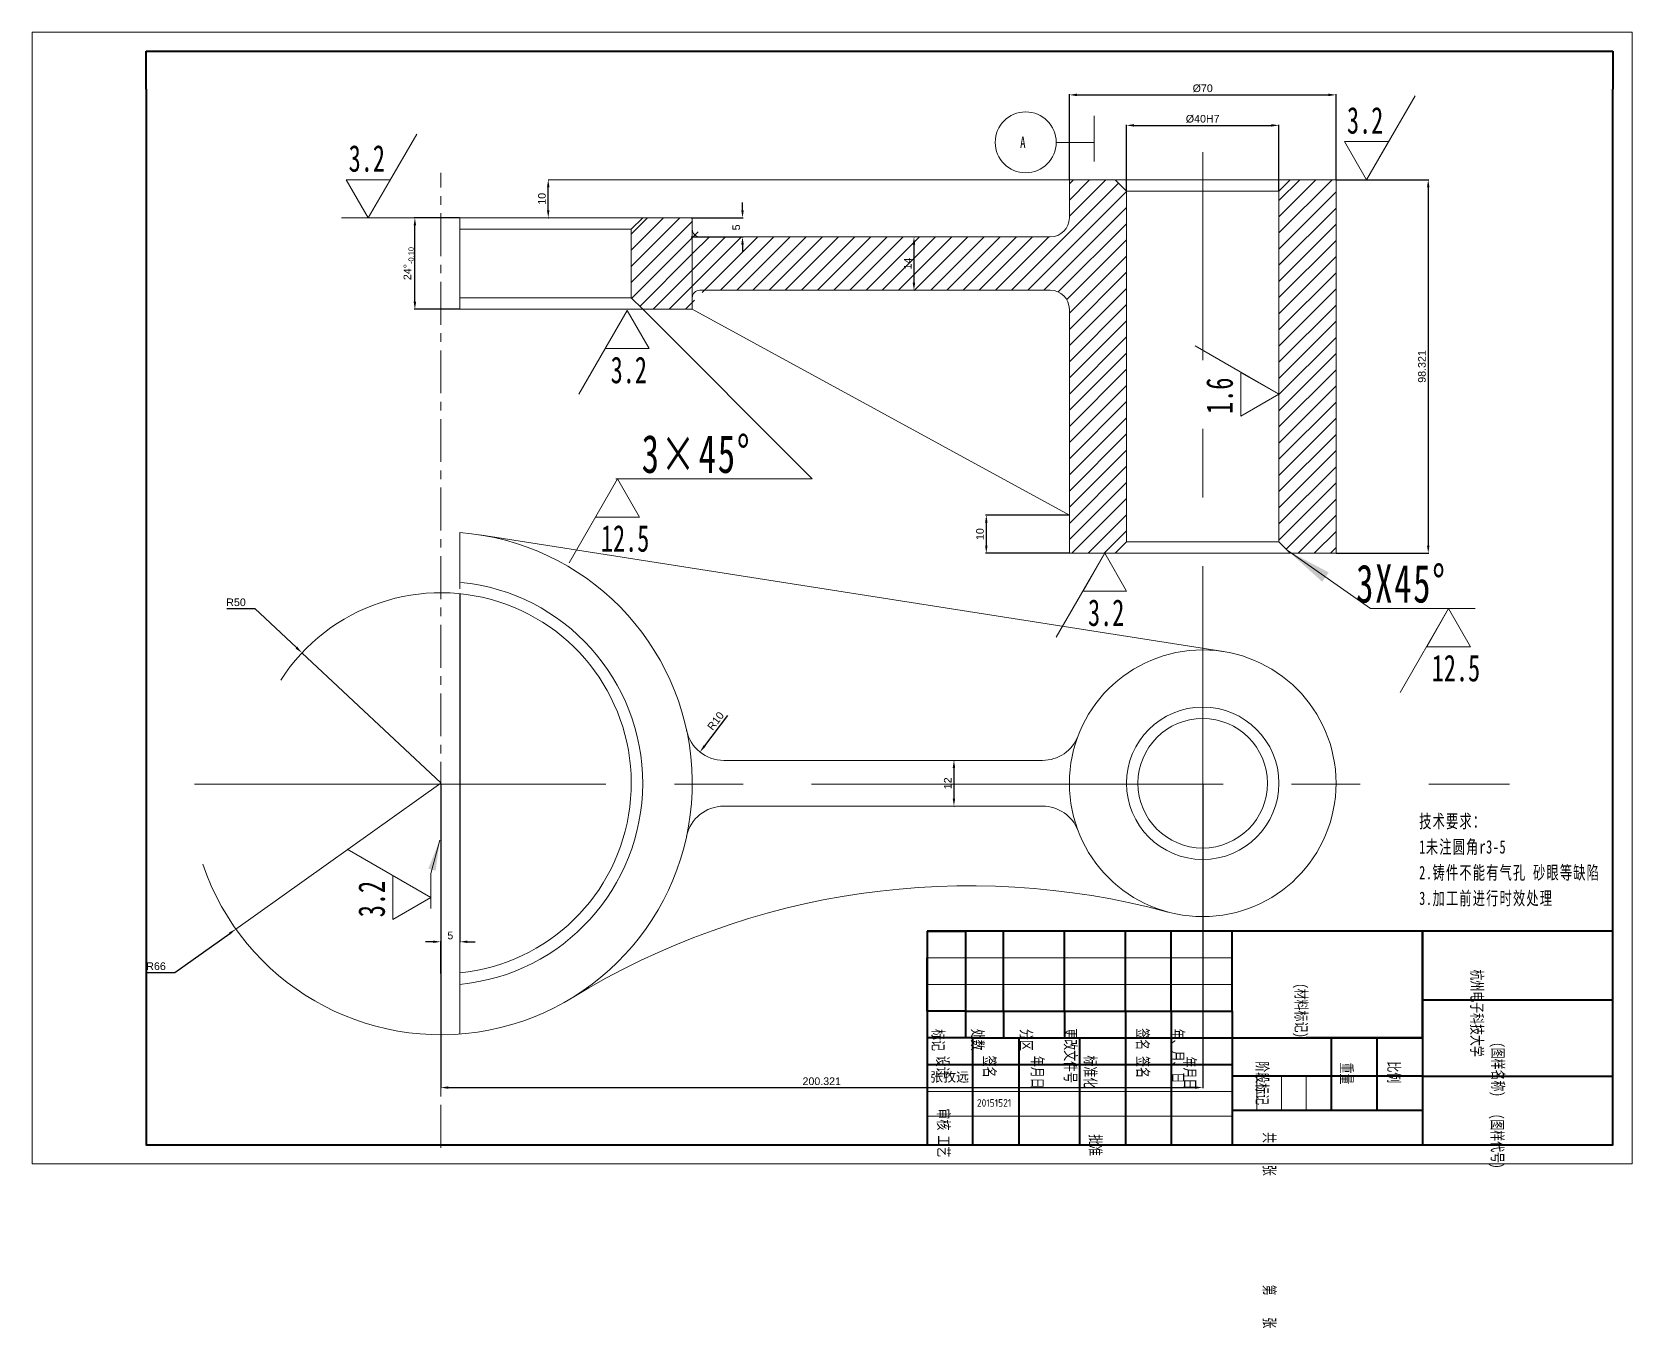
# Model space of a CAD drawing. Header units: inches. Extents: x 0 to 420, y -43 to 297.
import ezdxf
from ezdxf.enums import TextEntityAlignment as Align

# ---------------------------------------------------------------- set-up
doc = ezdxf.new("R2010")
doc.units = ezdxf.units.IN
doc.header["$LTSCALE"] = 9
doc.header["$MEASUREMENT"] = 0
doc.set_wipeout_variables(frame=1)
doc.linetypes.add('CENTER', pattern=[2, 1.25, -0.25, 0.25, -0.25])
doc.linetypes.add('点画线', pattern=[18, 12, -2, 2, -2])
for name, color, linetype, lineweight in [('中心线', 1, 'CENTER', 20), ('中心线层', 1, '点画线', 20), ('剖面线层', 5, 'Continuous', 20), ('尺寸标注', 3, 'Continuous', 20), ('尺寸线层', 3, 'Continuous', 20), ('文字', 7, 'Continuous', 20), ('粗实线', 7, 'Continuous', 40), ('细实线', 7, 'Continuous', 20), ('细实线层', 7, 'Continuous', 20)]:
    doc.layers.add(name, color=color, linetype=linetype, lineweight=lineweight)
doc.styles.get("Standard").update_dxf_attribs({"font": 'arial.ttf'})
doc.styles.add('数字', font='isocp.shx')
doc.styles.add('标准', font='', dxfattribs={"width": 0.667})
doc.styles.add('汉字', font='STFANGSO.TTF', dxfattribs={"width": 0.7, "height": 3})
doc.styles.get('标准').set_extended_font_data('宋体')
doc.dimstyles.new('myst', dxfattribs={"dimtxt": 2, "dimasz": 2, "dimexe": 0.18, "dimexo": 0.0625, "dimtad": 1, "dimtoh": 1, "dimzin": 0, "dimdsep": 46, "dimtxsty": 'Standard', "dimcen": 0.09, "dimadec": 0, "dimazin": 0, "dimtfac": 1, "dimtofl": 0, "dimtmove": 0, "dimatfit": 3, "dimfxl": 1, "dimtolj": 1, "dimtzin": 0, "dimarcsym": 0})
pattern_1 = [(45, (352.598, 99.8502), (-2.12132, 2.12132), [])]

# ---------------------------------------------------------------- blocks, each defined once
blk = doc.blocks.new('*X16')
at = {"layer": '尺寸线层', "linetype": 'Continuous', "lineweight": -2}
blk.add_hatch(color=0, dxfattribs=at).paths.add_polyline_path([(15.03, -2.31), (7.05, -1.22), (7.56, 0.71)], flags=0)
at = {"layer": '尺寸线层', "color": 0, "linetype": 'Continuous'}
for p, q in [((0, 0), (12.7, 22)), ((0, 0), (-5.77, 10)), ((-5.77, 10), (5.77, 10))]:
    blk.add_line(p, q, dxfattribs=at)
at = {"layer": '尺寸线层', "color": 0, "linetype": 'Continuous', "lineweight": -2}
for p, q in [((6.35, 0), (-2.89, 0)), ((15.03, -2.31), (6.35, 0))]:
    blk.add_line(p, q, dxfattribs=at)
at = {"layer": '尺寸线层', "color": 0, "style": '标准', "width": 0.667}
blk.add_text('3.2', height=7, dxfattribs=at).set_placement((4.37, 15.6), align=Align.MIDDLE_RIGHT)
blk = doc.blocks.new('*X20')
at = {"layer": '尺寸线层', "color": 0, "linetype": 'Continuous'}
for p, q in [((0, 0), (12.7, 22)), ((0, 0), (-5.77, 10)), ((-5.77, 10), (5.77, 10))]:
    blk.add_line(p, q, dxfattribs=at)
at = {"layer": '尺寸线层', "color": 0, "style": '标准', "width": 0.667}
blk.add_text('3.2', height=7, dxfattribs=at).set_placement((4.37, 15.6), align=Align.MIDDLE_RIGHT)
blk = doc.blocks.new('*X21')
at = {"layer": '尺寸线层', "color": 0, "linetype": 'Continuous'}
for p, q in [((0, 0), (-12.7, -22)), ((0, 0), (5.77, -10)), ((5.77, -10), (-5.77, -10))]:
    blk.add_line(p, q, dxfattribs=at)
at = {"layer": '尺寸线层', "color": 0, "style": '标准', "width": 0.667}
blk.add_text('3.2', height=7, dxfattribs=at).set_placement((-4.37, -15.6), align=Align.MIDDLE_LEFT)
blk = doc.blocks.new('*X22')
at = {"layer": '尺寸线层', "color": 0, "linetype": 'Continuous'}
for p, q in [((0, 0), (-22, 12.7)), ((-10, -5.77), (-10, 5.77)), ((0, 0), (-10, -5.77))]:
    blk.add_line(p, q, dxfattribs=at)
at = {"layer": '尺寸线层', "color": 0, "style": '标准', "width": 0.667}
blk.add_text('1.6', height=7, rotation=90, dxfattribs=at).set_placement((-15.6, 4.37), align=Align.MIDDLE_RIGHT)
blk = doc.blocks.new('*X23')
at = {"layer": '尺寸线层', "linetype": 'Continuous', "lineweight": 20}
blk.add_hatch(color=0, dxfattribs=at).paths.add_polyline_path([(-29.71, 15.15), (-19.02, 9.5), (-20.74, 7.04)], flags=0)
at = {"layer": '尺寸线层', "color": 0, "linetype": 'Continuous', "lineweight": 20}
blk.add_line((-29.71, 15.15), (-8.05, 0), dxfattribs=at)
at = {"layer": '尺寸线层', "color": 0, "lineweight": 20}
blk.add_line((-8.05, 0), (11.95, 0), dxfattribs=at)
at = {"layer": '尺寸线层', "color": 0, "lineweight": 20, "insert": (0, 6.5), "char_height": 10, "width": 47.7855, "attachment_point": 5, "line_spacing_factor": 1.15057, "style": '标准'}
blk.add_mtext('\\T1.1;3X45%%D', dxfattribs=at)
blk = doc.blocks.new('*X24')
at = {"layer": '尺寸线层', "color": 0, "linetype": 'Continuous'}
for p, q in [((0, 0), (-12.7, -22)), ((0, 0), (5.77, -10)), ((5.77, -10), (-5.77, -10))]:
    blk.add_line(p, q, dxfattribs=at)
at = {"layer": '尺寸线层', "color": 0, "linetype": 'Continuous', "lineweight": -2}
blk.add_line((-0.44, 0), (7, 0), dxfattribs=at)
at = {"layer": '尺寸线层', "color": 0, "style": '标准', "width": 0.667}
blk.add_text('12.5', height=7, dxfattribs=at).set_placement((-4.37, -15.6), align=Align.MIDDLE_LEFT)
blk = doc.blocks.new('*X31')
at = {"layer": '尺寸线层', "color": 0, "linetype": 'Continuous'}
for p, q in [((0, 0), (-12.7, -22)), ((0, 0), (5.77, -10)), ((5.77, -10), (-5.77, -10))]:
    blk.add_line(p, q, dxfattribs=at)
at = {"layer": '尺寸线层', "color": 0, "style": '标准', "width": 0.667}
blk.add_text('3.2', height=7, dxfattribs=at).set_placement((-4.37, -15.6), align=Align.MIDDLE_LEFT)
blk = doc.blocks.new('*X32')
at = {"layer": '尺寸线层', "color": 0, "linetype": 'Continuous'}
for p, q in [((0, 0), (12.7, 22)), ((0, 0), (-5.77, 10)), ((-5.77, 10), (5.77, 10))]:
    blk.add_line(p, q, dxfattribs=at)
at = {"layer": '尺寸线层', "color": 0, "linetype": 'Continuous', "lineweight": -2}
blk.add_line((24.02, 0), (-7, 0), dxfattribs=at)
at = {"layer": '尺寸线层', "color": 0, "style": '标准', "width": 0.667}
blk.add_text('3.2', height=7, dxfattribs=at).set_placement((4.37, 15.6), align=Align.MIDDLE_RIGHT)
blk = doc.blocks.new('*X35')
at = {"layer": '尺寸线层', "color": 0, "linetype": 'Continuous', "lineweight": 20}
blk.add_line((0, 0), (44.52, -44.52), dxfattribs=at)
at = {"layer": '尺寸线层', "color": 0, "lineweight": 20}
blk.add_line((44.52, -44.52), (-0.26, -44.52), dxfattribs=at)
at = {"layer": '尺寸线层', "color": 0, "lineweight": 20, "insert": (14.07, -38.02), "char_height": 10, "width": 57.3247, "attachment_point": 5, "line_spacing_factor": 1.15057, "style": '标准'}
blk.add_mtext('\\T1.1;3×45%%D', dxfattribs=at)
blk = doc.blocks.new('*D54')
at = {"layer": 'Defpoints', "color": 0, "transparency": 16777216}
for p in [(107.31, 99.65), (307.31, 99.65), (307.31, 19.99)]:
    blk.add_point(p, dxfattribs=at)
at = {"layer": '尺寸标注', "color": 0, "lineweight": -2, "transparency": 16777216}
for p, q in [((107.31, 99.59), (107.31, 19.81)), ((307.31, 99.59), (307.31, 19.81)), ((109.31, 19.99), (305.31, 19.99))]:
    blk.add_line(p, q, dxfattribs=at)
at = {"layer": '尺寸标注', "color": 0, "transparency": 16777216}
for points in [[(109.31, 20.32), (109.31, 19.66), (107.31, 19.99)], [(305.31, 20.32), (305.31, 19.66), (307.31, 19.99)]]:
    blk.add_solid(points, dxfattribs=at)
at = {"layer": '尺寸标注', "color": 0, "transparency": 16777216, "insert": (207.31, 21.64), "char_height": 2, "attachment_point": 5}
blk.add_mtext('\\A1;200.321', dxfattribs=at)
blk = doc.blocks.new('*D55')
at = {"layer": 'Defpoints', "color": 0, "transparency": 16777216}
for p in [(242.01, 105.84), (242.01, 93.84), (242.01, 93.84)]:
    blk.add_point(p, dxfattribs=at)
at = {"layer": '尺寸标注', "color": 0, "lineweight": -2, "transparency": 16777216}
for p, q in [((242.07, 105.84), (242.19, 105.84)), ((242.01, 103.84), (242.01, 95.84)), ((242.07, 93.84), (242.19, 93.84))]:
    blk.add_line(p, q, dxfattribs=at)
at = {"layer": '尺寸标注', "color": 0, "transparency": 16777216}
for points in [[(241.68, 103.84), (242.34, 103.84), (242.01, 105.84)], [(241.68, 95.84), (242.34, 95.84), (242.01, 93.84)]]:
    blk.add_solid(points, dxfattribs=at)
at = {"layer": '尺寸标注', "color": 0, "transparency": 16777216, "insert": (240.38, 99.84), "char_height": 2, "attachment_point": 5, "rotation": 90}
blk.add_mtext('\\A1;12', dxfattribs=at)
blk = doc.blocks.new('*D61')
at = {"layer": 'Defpoints', "color": 0, "transparency": 16777216}
for p in [(181.41, 116.02), (175.35, 108.06)]:
    blk.add_point(p, dxfattribs=at)
at = {"layer": '尺寸标注', "color": 0, "lineweight": -2, "transparency": 16777216}
blk.add_line((182.6, 117.59), (176.57, 109.66), dxfattribs=at)
at = {"layer": '尺寸标注', "color": 0, "transparency": 16777216}
blk.add_solid([(176.3, 109.86), (176.83, 109.45), (175.35, 108.06)], dxfattribs=at)
at = {"layer": '尺寸标注', "color": 0, "transparency": 16777216, "insert": (179.46, 116.19), "char_height": 2, "attachment_point": 5, "rotation": 52.7594}
blk.add_mtext('\\A1;R10', dxfattribs=at)
blk = doc.blocks.new('*D62')
at = {"layer": 'Defpoints', "color": 0, "transparency": 16777216}
for p in [(70.86, 134.08), (107.31, 99.84)]:
    blk.add_point(p, dxfattribs=at)
at = {"layer": '尺寸标注', "color": 0, "lineweight": -2, "transparency": 16777216}
for p, q in [((51.17, 145.68), (58.51, 145.68)), ((58.51, 145.68), (69.41, 135.45)), ((107.22, 99.84), (107.4, 99.84)), ((107.31, 99.75), (107.31, 99.93))]:
    blk.add_line(p, q, dxfattribs=at)
at = {"layer": '尺寸标注', "color": 0, "transparency": 16777216}
blk.add_solid([(69.63, 135.69), (69.18, 135.2), (70.86, 134.08)], dxfattribs=at)
at = {"layer": '尺寸标注', "color": 0, "transparency": 16777216, "insert": (53.56, 147.33), "char_height": 2, "attachment_point": 5}
blk.add_mtext('\\A1;R50', dxfattribs=at)
blk = doc.blocks.new('*D63')
at = {"layer": 'Defpoints', "color": 0, "transparency": 16777216}
for p in [(107.31, 99.84), (53.53, 61.58)]:
    blk.add_point(p, dxfattribs=at)
at = {"layer": '尺寸标注', "color": 0, "lineweight": -2, "transparency": 16777216}
for p, q in [((107.22, 99.84), (107.4, 99.84)), ((107.31, 99.75), (107.31, 99.93)), ((37.51, 50.18), (51.9, 60.42)), ((30.17, 50.18), (37.51, 50.18))]:
    blk.add_line(p, q, dxfattribs=at)
at = {"layer": '尺寸标注', "color": 0, "transparency": 16777216}
blk.add_solid([(51.71, 60.69), (52.09, 60.15), (53.53, 61.58)], dxfattribs=at)
at = {"layer": '尺寸标注', "color": 0, "transparency": 16777216, "insert": (32.56, 51.83), "char_height": 2, "attachment_point": 5}
blk.add_mtext('\\A1;R66', dxfattribs=at)
blk = doc.blocks.new('*D64')
at = {"layer": 'Defpoints', "color": 0, "transparency": 16777216}
for p in [(112.31, 149.61), (112.31, 58.25), (107.31, 49.84)]:
    blk.add_point(p, dxfattribs=at)
at = {"layer": '尺寸标注', "color": 0, "lineweight": -2, "transparency": 16777216}
for p, q in [((112.31, 149.55), (112.31, 58.07)), ((105.31, 58.25), (103.31, 58.25)), ((107.31, 49.91), (107.31, 58.43)), ((114.31, 58.25), (116.31, 58.25))]:
    blk.add_line(p, q, dxfattribs=at)
at = {"layer": '尺寸标注', "color": 0, "transparency": 16777216}
for points in [[(105.31, 58.58), (105.31, 57.92), (107.31, 58.25)], [(114.31, 58.58), (114.31, 57.92), (112.31, 58.25)]]:
    blk.add_solid(points, dxfattribs=at)
at = {"layer": '尺寸标注', "color": 0, "transparency": 16777216, "insert": (109.81, 59.89), "char_height": 2, "attachment_point": 5}
blk.add_mtext('\\A1;5', dxfattribs=at)
blk = doc.blocks.new('*D65')
at = {"layer": 'Defpoints', "color": 0, "transparency": 16777216}
for p in [(342.31, 280.5), (272.31, 258.23), (342.31, 258.23)]:
    blk.add_point(p, dxfattribs=at)
at = {"layer": '尺寸标注', "color": 0, "lineweight": -2, "transparency": 16777216}
for p, q in [((272.31, 258.29), (272.31, 280.68)), ((274.31, 280.5), (340.31, 280.5)), ((342.31, 258.29), (342.31, 280.68))]:
    blk.add_line(p, q, dxfattribs=at)
at = {"layer": '尺寸标注', "color": 0, "transparency": 16777216}
for points in [[(274.31, 280.83), (274.31, 280.17), (272.31, 280.5)], [(340.31, 280.83), (340.31, 280.17), (342.31, 280.5)]]:
    blk.add_solid(points, dxfattribs=at)
at = {"layer": '尺寸标注', "color": 0, "transparency": 16777216, "insert": (307.31, 282.2), "char_height": 2, "attachment_point": 5}
blk.add_mtext('\\A1;%%C70', dxfattribs=at)
blk = doc.blocks.new('*D66')
at = {"layer": 'Defpoints', "color": 0, "transparency": 16777216}
for p in [(327.31, 272.5), (287.31, 255.23), (327.31, 255.23)]:
    blk.add_point(p, dxfattribs=at)
at = {"layer": '尺寸标注', "color": 0, "lineweight": -2, "transparency": 16777216}
for p, q in [((287.31, 255.29), (287.31, 272.68)), ((289.31, 272.5), (325.31, 272.5)), ((327.31, 255.29), (327.31, 272.68))]:
    blk.add_line(p, q, dxfattribs=at)
at = {"layer": '尺寸标注', "color": 0, "transparency": 16777216}
for points in [[(289.31, 272.83), (289.31, 272.17), (287.31, 272.5)], [(325.31, 272.83), (325.31, 272.17), (327.31, 272.5)]]:
    blk.add_solid(points, dxfattribs=at)
at = {"layer": '尺寸标注', "color": 0, "transparency": 16777216, "insert": (307.31, 274.2), "char_height": 2, "attachment_point": 5}
blk.add_mtext('\\A1;%%C40H7', dxfattribs=at)
blk = doc.blocks.new('*D67')
at = {"layer": 'Defpoints', "color": 0, "transparency": 16777216}
for p in [(342.31, 258.23), (342.31, 160.23), (366.51, 160.23)]:
    blk.add_point(p, dxfattribs=at)
at = {"layer": '尺寸标注', "color": 0, "lineweight": -2, "transparency": 16777216}
for p, q in [((342.37, 258.23), (366.69, 258.23)), ((366.51, 256.23), (366.51, 162.23)), ((342.37, 160.23), (366.69, 160.23))]:
    blk.add_line(p, q, dxfattribs=at)
at = {"layer": '尺寸标注', "color": 0, "transparency": 16777216}
for points in [[(366.18, 256.23), (366.84, 256.23), (366.51, 258.23)], [(366.18, 162.23), (366.84, 162.23), (366.51, 160.23)]]:
    blk.add_solid(points, dxfattribs=at)
at = {"layer": '尺寸标注', "color": 0, "transparency": 16777216, "insert": (364.86, 209.23), "char_height": 2, "attachment_point": 5, "rotation": 90}
blk.add_mtext('\\A1;98.321', dxfattribs=at)
blk = doc.blocks.new('*D68')
at = {"layer": 'Defpoints', "color": 0, "transparency": 16777216}
for p in [(272.31, 170.23), (250.51, 160.23), (272.31, 160.23)]:
    blk.add_point(p, dxfattribs=at)
at = {"layer": '尺寸标注', "color": 0, "lineweight": -2, "transparency": 16777216}
for p, q in [((272.24, 170.23), (250.33, 170.23)), ((250.51, 168.23), (250.51, 162.23)), ((272.24, 160.23), (250.33, 160.23))]:
    blk.add_line(p, q, dxfattribs=at)
at = {"layer": '尺寸标注', "color": 0, "transparency": 16777216}
for points in [[(250.18, 168.23), (250.84, 168.23), (250.51, 170.23)], [(250.18, 162.23), (250.84, 162.23), (250.51, 160.23)]]:
    blk.add_solid(points, dxfattribs=at)
at = {"layer": '尺寸标注', "color": 0, "transparency": 16777216, "insert": (248.86, 165.23), "char_height": 2, "attachment_point": 5, "rotation": 90}
blk.add_mtext('\\A1;10', dxfattribs=at)
blk = doc.blocks.new('*D69')
at = {"layer": 'Defpoints', "color": 0, "transparency": 16777216}
for p in [(231.51, 243.23), (231.51, 229.23), (231.51, 229.23)]:
    blk.add_point(p, dxfattribs=at)
at = {"layer": '尺寸标注', "color": 0, "lineweight": -2, "transparency": 16777216}
for p, q in [((231.51, 241.23), (231.51, 231.23)), ((231.57, 243.23), (231.69, 243.23)), ((231.57, 229.23), (231.69, 229.23))]:
    blk.add_line(p, q, dxfattribs=at)
at = {"layer": '尺寸标注', "color": 0, "transparency": 16777216}
for points in [[(231.18, 241.23), (231.84, 241.23), (231.51, 243.23)], [(231.18, 231.23), (231.84, 231.23), (231.51, 229.23)]]:
    blk.add_solid(points, dxfattribs=at)
at = {"layer": '尺寸标注', "color": 0, "transparency": 16777216, "insert": (229.88, 236.23), "char_height": 2, "attachment_point": 5, "rotation": 90}
blk.add_mtext('\\A1;14', dxfattribs=at)
blk = doc.blocks.new('*D70')
at = {"layer": 'Defpoints', "color": 0, "transparency": 16777216}
for p in [(173.01, 248.23), (173.01, 243.21), (186.51, 243.21)]:
    blk.add_point(p, dxfattribs=at)
at = {"layer": '尺寸标注', "color": 0, "lineweight": -2, "transparency": 16777216}
for p, q in [((186.51, 250.23), (186.51, 252.23)), ((173.07, 248.23), (186.69, 248.23)), ((173.07, 243.21), (186.69, 243.21)), ((186.51, 241.21), (186.51, 239.21))]:
    blk.add_line(p, q, dxfattribs=at)
at = {"layer": '尺寸标注', "color": 0, "transparency": 16777216}
for points in [[(186.18, 250.23), (186.84, 250.23), (186.51, 248.23)], [(186.18, 241.21), (186.84, 241.21), (186.51, 243.21)]]:
    blk.add_solid(points, dxfattribs=at)
at = {"layer": '尺寸标注', "color": 0, "transparency": 16777216, "insert": (184.87, 245.72), "char_height": 2, "attachment_point": 5, "rotation": 90}
blk.add_mtext('\\A1;5', dxfattribs=at)
blk = doc.blocks.new('*D72')
at = {"layer": 'Defpoints', "color": 0, "transparency": 16777216}
for p in [(135.51, 258.23), (135.51, 258.23), (135.51, 248.23)]:
    blk.add_point(p, dxfattribs=at)
at = {"layer": '尺寸标注', "color": 0, "lineweight": -2, "transparency": 16777216}
for p, q in [((135.51, 250.23), (135.51, 256.23)), ((135.57, 258.23), (135.69, 258.23)), ((135.57, 248.23), (135.69, 248.23))]:
    blk.add_line(p, q, dxfattribs=at)
at = {"layer": '尺寸标注', "color": 0, "transparency": 16777216}
for points in [[(135.18, 256.23), (135.84, 256.23), (135.51, 258.23)], [(135.18, 250.23), (135.84, 250.23), (135.51, 248.23)]]:
    blk.add_solid(points, dxfattribs=at)
at = {"layer": '尺寸标注', "color": 0, "transparency": 16777216, "insert": (133.86, 253.23), "char_height": 2, "attachment_point": 5, "rotation": 90}
blk.add_mtext('\\A1;10', dxfattribs=at)
blk = doc.blocks.new('*X73')
at = {"layer": '尺寸线层', "color": 0, "linetype": 'Continuous'}
for p, q in [((0, 0), (-12.7, -22)), ((0, 0), (5.77, -10)), ((5.77, -10), (-5.77, -10))]:
    blk.add_line(p, q, dxfattribs=at)
at = {"layer": '尺寸线层', "color": 0, "linetype": 'Continuous', "lineweight": -2}
blk.add_line((-0.44, 0), (7, 0), dxfattribs=at)
at = {"layer": '尺寸线层', "color": 0, "style": '标准', "width": 0.667}
blk.add_text('12.5', height=7, dxfattribs=at).set_placement((-4.37, -15.6), align=Align.MIDDLE_LEFT)
blk = doc.blocks.new('*D74')
at = {"layer": 'Defpoints', "color": 0, "transparency": 16777216}
for p in [(100.51, 248.23), (112.31, 248.23), (112.31, 224.23)]:
    blk.add_point(p, dxfattribs=at)
at = {"layer": '尺寸标注', "color": 0, "lineweight": -2, "transparency": 16777216}
for p, q in [((112.24, 248.23), (100.33, 248.23)), ((100.51, 226.23), (100.51, 246.23)), ((112.24, 224.23), (100.33, 224.23))]:
    blk.add_line(p, q, dxfattribs=at)
at = {"layer": '尺寸标注', "color": 0, "transparency": 16777216}
for points in [[(100.18, 246.23), (100.84, 246.23), (100.51, 248.23)], [(100.18, 226.23), (100.84, 226.23), (100.51, 224.23)]]:
    blk.add_solid(points, dxfattribs=at)
at = {"layer": '尺寸标注', "color": 0, "transparency": 16777216, "insert": (98.88, 236.23), "char_height": 2, "attachment_point": 5, "rotation": 90}
blk.add_mtext('\\A1;24%%D{\\H0.7x;\\S^ -0.10;}', dxfattribs=at)

msp = doc.modelspace()

# ---------------------------------------------------------------- hatches: boundary and pattern name
at = {"layer": '剖面线层', "lineweight": 20}
h = msp.add_hatch(dxfattribs=at)
h.set_pattern_fill('无图案', color=5, scale=3, angle=45, style=0, pattern_type=0)
h.set_pattern_definition(pattern_1)
h.paths.add_polyline_path([(157.307, 227.232), (157.307, 234.577), (157.307, 245.232), (160.307, 248.232), (173.307, 248.232), (173.307, 245.232), (173.307, 227.232), (173.307, 224.232), (160.307, 224.232)], flags=0)

# ---------------------------------------------------------------- linework, layer by layer
at = {"layer": '中心线', "lineweight": 20}
msp.add_line((107.307, 4.181), (107.307, 260), dxfattribs=at)
at = {"layer": '中心线', "color": 1, "linetype": '点画线', "lineweight": 20}
msp.add_line((42.641, 99.652), (387.876, 99.652), dxfattribs=at)
at = {"layer": '中心线层', "color": 1, "linetype": '点画线', "lineweight": 20}
msp.add_line((307.307, 48.844), (307.307, 265.5), dxfattribs=at)
at = {"layer": '尺寸标注'}
for p, q in [((278.844, 268.047), (278.844, 275)), ((268.844, 268.047), (278.844, 268.047)), ((278.844, 268.047), (278.844, 263.047)), ((272.307, 258.232), (135.509, 258.232)), ((70.863, 134.076), (107.307, 99.934)), ((53.53, 61.581), (107.307, 99.844))]:
    msp.add_line(p, q, dxfattribs=at)
msp.add_circle((260.844, 268.047), 8, dxfattribs=at)
at = {"layer": '粗实线'}
for p, q in [((30, 282), (30, 292)), ((30, 292), (415, 292)), ((415, 292), (415, 282)), ((415, 61), (235, 61)), ((235, 61), (235, 5)), ((235, 61), (245, 61)), ((245, 61), (245, 54)), ((255, 40), (255, 61)), ((271, 40), (271, 61)), ((287, 40), (287, 61)), ((299, 40), (299, 61)), ((315, 40), (315, 61)), ((365, 33), (365, 61)), ((365, 61), (365, 5)), ((415, 5), (415, 61)), ((235, 47), (235, 54)), ((245, 54), (245, 40)), ((235, 40), (235, 47)), ((365, 33), (365, 43)), ((365, 43), (415, 43)), ((245, 40), (235, 40)), ((245, 40), (255, 40)), ((245, 40), (245, 33)), ((255, 40), (271, 40)), ((255, 40), (255, 33)), ((271, 40), (287, 40)), ((271, 40), (271, 33)), ((287, 40), (299, 40)), ((287, 40), (287, 33)), ((299, 40), (315, 40)), ((299, 40), (299, 33)), ((315, 40), (315, 33)), ((247, 33), (235, 33)), ((247, 5), (247, 33)), ((247, 33), (259, 33)), ((259, 33), (259, 5)), ((259, 33), (275, 33)), ((275, 33), (275, 5)), ((275, 33), (287, 33)), ((287, 33), (287, 5)), ((287, 33), (299, 33)), ((299, 33), (299, 5)), ((299, 33), (315, 33)), ((315, 33), (315, 5)), ((315, 33), (365, 33)), ((315, 33), (315, 26)), ((341, 33), (334.5, 33)), ((353, 33), (341, 33)), ((341, 33), (341, 14)), ((365, 33), (353, 33)), ((353, 33), (353, 14)), ((365, 33), (365, 23)), ((315, 26), (235, 26)), ((235, 21), (235, 14)), ((365, 23), (315, 23)), ((365, 23), (415, 23)), ((365, 23), (365, 14)), ((235, 19), (235, 12.5)), ((365, 14), (315, 14)), ((328, 14), (321.5, 14)), ((334.5, 14), (328, 14)), ((341, 14), (334.5, 14)), ((235, 5), (247, 5))]:
    msp.add_line(p, q, dxfattribs=at)
msp.add_lwpolyline([(30, 282), (30, 5), (415, 5), (415, 282)], dxfattribs=at)
at = {"layer": '粗实线', "lineweight": 20}
for radius in [35, 20, 17]:
    msp.add_circle((307.307, 99.844), radius, dxfattribs=at)
for radius, start, end in [(66, 198.74163, 85.65525), (53, 275.41331, 84.26083)]:
    msp.add_arc((107.307, 99.844), radius, start, end, dxfattribs=at)
at = {"layer": '细实线'}
for p, q in [((235, 54), (315, 54)), ((235, 47), (315, 47)), ((321.5, 14), (321.5, 23)), ((328, 14), (328, 23)), ((334.5, 14), (334.5, 23)), ((235, 19), (315, 19)), ((235, 12.5), (315, 12.5))]:
    msp.add_line(p, q, dxfattribs=at)
msp.add_lwpolyline([(0, 0), (420, 0), (420, 297), (0, 297)], close=True, dxfattribs=at)
at = {"layer": '细实线层', "lineweight": 20}
for p, q in [((272.307, 258.232), (342.307, 258.232)), ((272.307, 248.232), (272.307, 258.232)), ((287.307, 255.232), (284.307, 258.232)), ((327.307, 255.232), (330.307, 258.232)), ((342.307, 160.232), (342.307, 258.232)), ((287.307, 163.232), (287.307, 255.232)), ((287.307, 255.232), (327.307, 255.232)), ((327.307, 163.232), (327.307, 255.232)), ((112.307, 248.232), (173.307, 248.232)), ((112.307, 224.232), (112.307, 248.232)), ((157.307, 245.232), (160.307, 248.232)), ((173.307, 224.232), (173.307, 248.232)), ((112.307, 245.232), (157.307, 245.232)), ((157.307, 227.232), (157.307, 245.232)), ((175.307, 243.232), (267.307, 243.232)), ((112.307, 227.232), (157.307, 227.232)), ((157.307, 227.232), (160.307, 224.232)), ((175.307, 229.232), (267.307, 229.232)), ((112.307, 224.232), (173.307, 224.232)), ((173.307, 224.232), (272.307, 170.232)), ((272.307, 160.232), (272.307, 224.232)), ((112.307, 150.844), (112.307, 165.654)), ((272.307, 160.232), (342.307, 160.232)), ((287.307, 163.232), (284.307, 160.232)), ((287.307, 163.232), (327.307, 163.232)), ((327.307, 163.232), (330.307, 160.232)), ((112.307, 34.033), (112.307, 149.609)), ((181.603, 105.844), (265.247, 105.844)), ((181.603, 93.844), (265.247, 93.844))]:
    msp.add_line(p, q, dxfattribs=at)
for centre, radius, start, end in [((267.307, 248.232), 5, 270, 0), ((175.307, 245.232), 2, 180, 270), ((175.307, 227.232), 2, 90, 180), ((267.307, 224.232), 5, 0, 90), ((107.307, 99.844), 50, 275.73917, 147.17513), ((181.603, 115.844), 10, 192.1532, 270), ((265.247, 115.844), 10, 270, 339.17249), ((181.603, 83.844), 10, 90, 167.8468), ((265.247, 83.844), 10, 20.82749, 90), ((246.134, -127.055), 200, 74.91163, 121.46032)]:
    msp.add_arc(centre, radius, start, end, dxfattribs=at)

# ---------------------------------------------------------------- block references
at = {"layer": '尺寸线层', "lineweight": 20}
for name, p in [('*X31', (156.268, 223.926)), ('*X35', (160.307, 224.232)), ('*X73', (153.71, 179.714)), ('*X23', (359.415, 145.686))]:
    msp.add_blockref(name, p, dxfattribs=at)
at = {"layer": '尺寸线层', "color": 3, "lineweight": 20, "rotation": 90}
msp.add_blockref('*X16', (104.73, 69.85), dxfattribs=at)

# ---------------------------------------------------------------- texts
at = {"layer": '尺寸标注', "insert": (259.378, 269.547), "char_height": 3, "attachment_point": 1, "style": '汉字'}
msp.add_mtext_dynamic_manual_height_columns('A', width=3, gutter_width=15, heights=[0], dxfattribs=at)
at = {"layer": '文字', "style": '汉字', "width": 0.7}
for s, p in [('杭州电子科技大学', (377.816, 50.967)), ('(材料标记)', (331.69, 47.355)), ('标记', (236.399, 35.33)), ('处数', (246.698, 35.431)), ('分区', (259.512, 35.381)), ('更改文件号', (271.119, 35.536)), ('签名', (290.079, 35.571)), ('年、月、日', (299.297, 35.433)), ('(图样名称)', (383.338, 31.874)), ('设计', (237.595, 28.342)), ('签名', (249.861, 28.361)), ('年月日', (262.442, 28.308)), ('标准化', (276.333, 28.414)), ('签名', (290.127, 28.238)), ('年月日', (302.442, 28.122)), ('阶段标记', (321.471, 26.877)), ('重量', (343.603, 26.547)), ('比例', (356, 26.856)), ('审核', (237.814, 14.5)), ('(图样代号)', (383.177, 13.067)), ('工艺', (237.837, 7.42)), ('批准', (277.663, 7.734)), ('共    张                    第    张', (323.331, 8.274))]:
    msp.add_text(s, height=3, rotation=270, dxfattribs=at).set_placement(p)
at = {"layer": '文字', "lineweight": 20, "insert": (364.137, 91.659), "char_height": 3.51612, "width": 106.63179, "attachment_point": 1, "line_spacing_factor": 1.15057, "style": '标准'}
msp.add_mtext('\\T1.1;技术要求：\\P1未注圆角r3-5\\P2.铸件不能有气孔 砂眼等缺陷\\P3.加工前进行时效处理', dxfattribs=at)
at = {"layer": '文字', "attachment_point": 1, "style": '数字'}
for s, insert, char_height in [('{\\fSimSun|b0|i0|c134|p2;张孜远}', (235.746, 24.044), 2.5), ('20151521', (248.052, 16.953), 2)]:
    msp.add_mtext_dynamic_manual_height_columns(s, width=12, gutter_width=12.5, heights=[0], dxfattribs=dict(at, insert=insert, char_height=char_height))

# ---------------------------------------------------------------- dimensions: what is measured, and where the dimension line sits
at = {"layer": '尺寸标注'}
for base, p1, p2, text, picture, middle in [((342.307, 280.5), (272.307, 258.232), (342.307, 258.232), '%%C70', '*D65', (307.307, 280.5)), ((327.307, 272.5), (287.307, 255.232), (327.307, 255.232), '%%C40H7', '*D66', (307.307, 272.5))]:
    dim = msp.add_linear_dim(base=base, p1=p1, p2=p2, text=text, dimstyle='myst', dxfattribs=at)
    dim.commit()
    dim.dimension.update_dxf_attribs({"geometry": picture, "text_midpoint": middle, "dimtype": 160})
for base, p1, p2, text, picture, middle in [((135.509, 258.232), (135.509, 248.232), (135.509, 258.232), '10', '*D72', (133.863, 253.232)), ((186.509, 243.214), (173.009, 248.232), (173.009, 243.214), '5', '*D70', (184.867, 245.723)), ((100.509, 248.232), (112.307, 224.232), (112.307, 248.232), '24%%D{\\H0.7x;\\S^ -0.10;}', '*D74', (98.88, 236.232)), ((231.509, 229.232), (231.509, 243.232), (231.509, 229.232), '14', '*D69', (229.88, 236.232)), ((250.509, 160.232), (272.307, 170.232), (272.307, 160.232), '10', '*D68', (248.863, 165.232)), ((242.009, 93.844), (242.009, 105.844), (242.009, 93.844), '12', '*D55', (240.38, 99.844))]:
    dim = msp.add_linear_dim(base=base, p1=p1, p2=p2, angle=90, text=text, dimstyle='myst', dxfattribs=at)
    dim.commit()
    dim.dimension.update_dxf_attribs({"geometry": picture, "text_midpoint": middle})
for center, mpoint, text, picture, middle in [((107.307, 99.844), (70.863, 134.076), 'R50', '*D62', (53.556, 145.681)), ((181.407, 116.025), (175.355, 108.064), 'R10', '*D61', (180.773, 115.192)), ((107.307, 99.844), (53.53, 61.581), 'R66', '*D63', (32.556, 50.181))]:
    dim = msp.add_radius_dim(center=center, mpoint=mpoint, text=text, dimstyle='myst', dxfattribs=at)
    dim.commit()
    dim.dimension.update_dxf_attribs({"geometry": picture, "text_midpoint": middle, "dimtype": 164})
for base, p1, p2, text, picture, middle in [((112.307, 58.249), (107.307, 49.844), (112.307, 149.609), '5', '*D64', (109.807, 59.891)), ((307.307, 19.989), (107.307, 99.652), (307.307, 99.652), '200.321', '*D54', (207.307, 21.636))]:
    dim = msp.add_linear_dim(base=base, p1=p1, p2=p2, text=text, dimstyle='myst', dxfattribs=at)
    dim.commit()
    dim.dimension.update_dxf_attribs({"geometry": picture, "text_midpoint": middle})

# ---------------------------------------------------------------- next in the draw order: wipeouts: each hides what was drawn before it
at = {"lineweight": 20}
for points in [[(350.338, 258.232), (356.112, 268.232), (356.112, 268.232), (344.565, 268.232), (344.565, 268.232)], [(88.282, 248.232), (94.056, 258.232), (94.056, 258.232), (82.509, 258.232), (82.509, 258.232)], [(327.307, 201.933), (319.547, 206.413), (319.547, 206.413), (317.307, 207.706), (317.307, 207.706), (317.307, 206.413), (317.307, 206.413), (317.307, 196.159), (317.307, 196.159)], [(287.349, 150.232), (287.228, 150.442), (287.228, 150.442), (281.576, 160.232), (281.576, 160.232), (275.924, 150.442), (275.924, 150.442), (275.802, 150.232), (275.802, 150.232)], [(377.578, 135.686), (377.457, 135.896), (377.457, 135.896), (371.805, 145.686), (371.805, 145.686), (366.153, 135.896), (366.153, 135.896), (366.031, 135.686), (366.031, 135.686)]]:
    msp.add_wipeout(points, dxfattribs=at).dxf.layer = '尺寸线层'

# ---------------------------------------------------------------- next in the draw order: hatches: boundary and pattern name
at = {"layer": '剖面线层', "lineweight": 20}
h = msp.add_hatch(dxfattribs=at)
h.set_pattern_fill('无图案', color=5, scale=3, angle=45, style=0, pattern_type=0)
h.set_pattern_definition(pattern_1)
edge = h.paths.add_edge_path(flags=0)
edge.add_line((173.307, 224.232), (173.307, 238.918))
edge.add_line((173.307, 238.918), (173.307, 248.232))
edge.add_arc((178.307, 248.232), 5, 180, 270)
edge.add_line((178.307, 243.232), (267.307, 243.232))
edge.add_arc((267.307, 248.232), 5, 270, 360)
edge.add_line((272.307, 248.232), (272.307, 258.232))
edge.add_line((272.307, 258.232), (284.307, 258.232))
edge.add_line((284.307, 258.232), (287.307, 255.232))
edge.add_line((287.307, 255.232), (287.307, 163.232))
edge.add_line((287.307, 163.232), (284.307, 160.232))
edge.add_line((284.307, 160.232), (272.307, 160.232))
edge.add_line((272.307, 160.232), (272.307, 224.232))
edge.add_arc((267.307, 224.232), 5, 0, 90)
edge.add_line((267.307, 229.232), (178.307, 229.232))
edge.add_arc((178.307, 224.232), 5, 90, 180)
h.paths.add_polyline_path([(327.307, 163.232), (327.307, 233.979), (327.307, 255.232), (330.307, 258.232), (342.307, 258.232), (342.307, 160.232), (330.307, 160.232)], flags=0)

# ---------------------------------------------------------------- next in the draw order: linework, layer by layer
at = {"layer": '细实线层', "lineweight": 20}
msp.add_line((117.537, 165.046), (312.732, 134.421), dxfattribs=at)

# ---------------------------------------------------------------- next in the draw order: block references
at = {"layer": '尺寸线层', "lineweight": 20}
for name, p in [('*X20', (350.338, 258.232)), ('*X32', (88.282, 248.232)), ('*X22', (327.307, 201.933)), ('*X21', (281.576, 160.232)), ('*X24', (371.805, 145.686))]:
    msp.add_blockref(name, p, dxfattribs=at)

# ---------------------------------------------------------------- next in the draw order: dimensions: what is measured, and where the dimension line sits
at = {"layer": '尺寸标注'}
dim = msp.add_linear_dim(base=(366.509, 160.232), p1=(342.307, 258.232), p2=(342.307, 160.232), angle=90, text='98.321', dimstyle='myst', dxfattribs=at)
dim.commit()
dim.dimension.update_dxf_attribs({"geometry": '*D67', "text_midpoint": (364.862, 209.232)})

doc.saveas('drawing.dxf')
